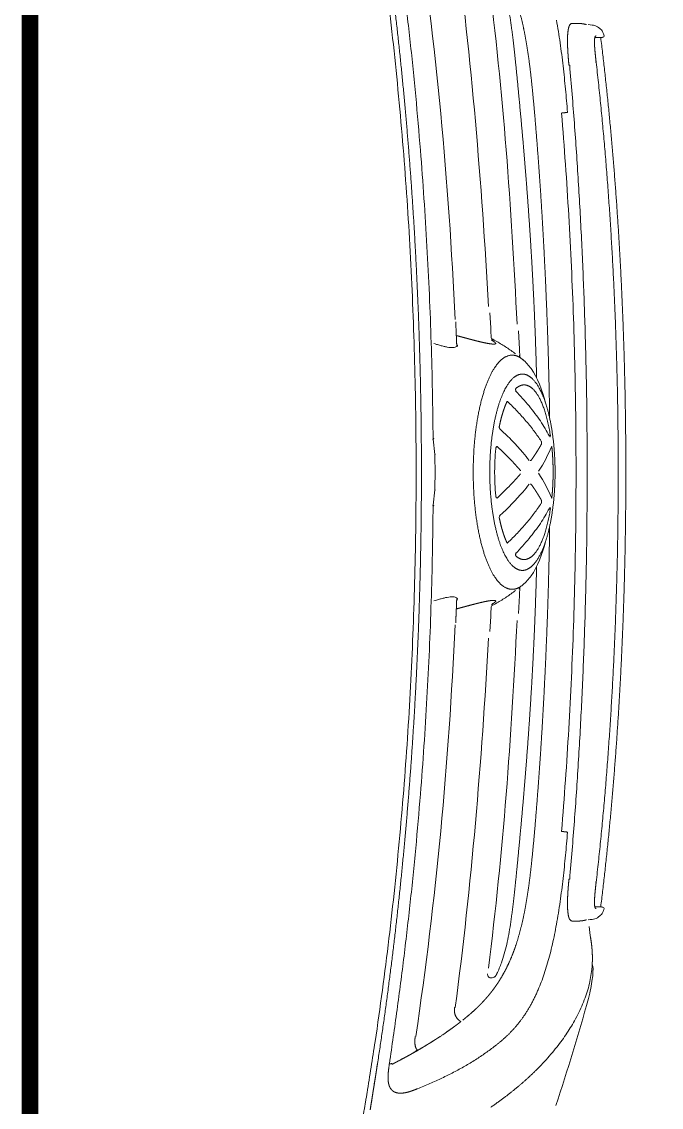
# Model space of a CAD drawing. Extents: x -1073 to 35213, y -1180 to 6950.
# Drawn here: x 5750.3 to 5788.7, y 2962.1 to 3027.2 of the extents above; entities that cross this region are included whole.
import ezdxf

# ---------------------------------------------------------------- set-up
doc = ezdxf.new("R2010")
doc.units = 0
doc.header["$LTSCALE"] = 25
doc.linetypes.add('HIDDEN2', pattern=[4.7625, 3.175, -1.5875])
doc.layers.get('0').update_dxf_attribs({"color": 9, "lineweight": 9})
doc.layers.add('04', color=9, linetype='Continuous', lineweight=9)
doc.layers.add('21', color=9, linetype='Continuous', lineweight=9)

# ---------------------------------------------------------------- blocks, each defined once
blk = doc.blocks.new('p-araba-polo')
at = {"extrusion": (0, 0, -1)}
for p, q in [((0.02002, 0.30334), (0.02013, 0.30423)), ((0.01422, 0.26091), (0.01391, 0.26097)), ((0.01508, 0.26079), (0.01402, 0.26094)), ((0.01503, 0.26079), (0.01425, 0.2609)), ((0.01831, 0.26121), (0.0184, 0.2612)), ((0.08109, 0.08663), (0.08157, 0.09555)), ((0.06387, 0.07388), (0.06438, 0.08476)), ((0.0636, 0.06899), (0.06387, 0.07386)), ((0.06854, 0.07272), (0.06886, 0.07295)), ((0.1157, 0.01978), (0.11462, 0.01066))]:
    blk.add_line(p, q, dxfattribs=at)
for p, q in [((0.1157, -0.01977), (0.11462, -0.01066)), ((0.0636, -0.06898), (0.06387, -0.07386)), ((0.06387, -0.07388), (0.06438, -0.08475)), ((0.06854, -0.07272), (0.06886, -0.07295)), ((0.08109, -0.08663), (0.08157, -0.09555)), ((0.01422, -0.2609), (0.01391, -0.26097)), ((0.01508, -0.26079), (0.01402, -0.26094)), ((0.01503, -0.26079), (0.01425, -0.2609)), ((0.01831, -0.26121), (0.0184, -0.2612))]:
    blk.add_line(p, q)
at = {"flags": 128}
for points in [[(0.08077, 0.08163), (0.08096, 0.08412), (0.08109, 0.08662)], [(0.08077, -0.08162), (0.08096, -0.08412), (0.08109, -0.08662)]]:
    blk.add_lwpolyline(points, dxfattribs=at)
for points, degree in [([(0.15535, 0.37241), (0.15704, 0.38263), (0.15881, 0.39284), (0.16068, 0.40305), (0.1627, 0.41322), (0.16484, 0.42301)], 5), ([(0.02249, 0.31586), (0.02842, 0.33739), (0.03495, 0.35874), (0.04204, 0.37991)], 3), ([(0.08112, 0.38106), (0.0747, 0.37663), (0.0688, 0.37222), (0.06336, 0.36777), (0.0585, 0.36337), (0.05406, 0.35898)], 5), ([(0.15345, 0.38254), (0.1532, 0.3809), (0.15294, 0.37926), (0.15268, 0.37761), (0.15242, 0.37597), (0.15216, 0.37433), (0.1519, 0.37269), (0.15164, 0.37105)], 7), ([(0.12509, 0.36991), (0.12699, 0.37068), (0.12886, 0.37141), (0.13079, 0.37205), (0.13273, 0.37248), (0.13455, 0.37259)], 5), ([(0.12509, 0.36991), (0.12699, 0.37068), (0.12886, 0.37141), (0.13079, 0.37205), (0.13273, 0.37248), (0.13455, 0.37259)], 5), ([(0.13455, 0.37259), (0.13593, 0.37267), (0.1373, 0.3726), (0.13863, 0.37224), (0.13979, 0.37162), (0.14067, 0.37077), (0.14142, 0.36949)], 6), ([(0.13455, 0.37259), (0.1362, 0.37268), (0.13785, 0.37256), (0.13942, 0.37192), (0.14052, 0.37102), (0.14142, 0.36949)], 5), ([(0.14142, 0.36949), (0.14236, 0.36786), (0.14295, 0.36574), (0.14311, 0.36258), (0.1425, 0.35872), (0.14194, 0.35489)], 5), ([(0.15164, 0.37105), (0.15127, 0.36873), (0.15089, 0.36642), (0.15052, 0.3641), (0.15016, 0.36179), (0.14979, 0.35947), (0.14943, 0.35716), (0.14908, 0.35484)], 7), ([(0.14908, 0.35484), (0.14993, 0.36024), (0.15078, 0.36565), (0.15164, 0.37105)], 3), ([(0.12271, 0), (0.12272, 0.07123), (0.12528, 0.14246), (0.13042, 0.21356), (0.13824, 0.28443), (0.14908, 0.35484)], 5), ([(0.13716, 0.35363), (0.13426, 0.35211), (0.13245, 0.35111), (0.13109, 0.35037), (0.12966, 0.34957), (0.12827, 0.34879)], 5), ([(0.14038, 0.3553), (0.13997, 0.3551), (0.13957, 0.35489), (0.13917, 0.35468), (0.13877, 0.35447), (0.13836, 0.35426), (0.13796, 0.35405), (0.13756, 0.35384), (0.13716, 0.35363)], 8), ([(0.14194, 0.35489), (0.14125, 0.3549), (0.14057, 0.3549), (0.14019, 0.35486), (0.14018, 0.35479), (0.14048, 0.35469)], 5), ([(0.14048, 0.35469), (0.14018, 0.35479), (0.14019, 0.35486), (0.14057, 0.3549), (0.14125, 0.3549), (0.14194, 0.35489)], 5), ([(0.12827, 0.34879), (0.12613, 0.34758), (0.124, 0.34635), (0.12189, 0.34511), (0.1198, 0.34386), (0.11774, 0.34259), (0.1157, 0.34131), (0.11369, 0.34002), (0.1117, 0.33871)], 8), ([(0.12827, 0.34879), (0.1276, 0.34841), (0.12695, 0.34801), (0.12634, 0.34757), (0.12576, 0.34712), (0.12523, 0.34664)], 5), ([(0.1264, 0.3385), (0.12657, 0.33961), (0.12677, 0.34097), (0.12681, 0.3427), (0.12661, 0.3444), (0.12622, 0.34557), (0.12572, 0.3461), (0.12523, 0.34664)], 7), ([(0.1264, 0.33849), (0.12663, 0.34005), (0.12694, 0.34212), (0.12662, 0.34516), (0.12592, 0.34588), (0.12523, 0.34664)], 5), ([(0.05219, 0.30944), (0.05555, 0.31751), (0.05934, 0.32455), (0.06353, 0.33051), (0.06814, 0.3356), (0.07316, 0.34011), (0.0785, 0.34426)], 6), ([(0.1117, 0.33871), (0.10844, 0.33656), (0.10593, 0.3348), (0.10351, 0.33304), (0.10251, 0.3323), (0.1016, 0.33162)], 5), ([(0.1025, 0.09158), (0.10631, 0.1742), (0.11391, 0.25667), (0.12608, 0.33849)], 3), ([(0.09785, 0.32872), (0.09617, 0.32738), (0.09449, 0.326), (0.09283, 0.32458), (0.09118, 0.32311), (0.08957, 0.32159), (0.08798, 0.32001)], 6), ([(0.1016, 0.33162), (0.1011, 0.33124), (0.10061, 0.33087), (0.10009, 0.33047), (0.09957, 0.33007), (0.09905, 0.32966)], 5), ([(0.09905, 0.32966), (0.10052, 0.32869), (0.10212, 0.32774), (0.10319, 0.32465), (0.10299, 0.3231), (0.10275, 0.32128)], 5), ([(0.10275, 0.32128), (0.10299, 0.3231), (0.10319, 0.32465), (0.10212, 0.32774), (0.10052, 0.32869), (0.09905, 0.32966)], 5), ([(0.08248, 0.09953), (0.08654, 0.17365), (0.09271, 0.24768), (0.10242, 0.32128)], 3), ([(0.08798, 0.32001), (0.08689, 0.31892), (0.0858, 0.31779), (0.08473, 0.31664), (0.08368, 0.31545), (0.08264, 0.31421)], 5), ([(0.02013, 0.30425), (0.02063, 0.30803), (0.02126, 0.31132), (0.0225, 0.31587)], 3), ([(0.08264, 0.31421), (0.08211, 0.31358), (0.08159, 0.31295), (0.08106, 0.31229), (0.08055, 0.31164), (0.08003, 0.31096)], 5), ([(0.08003, 0.31096), (0.07916, 0.30981), (0.0783, 0.30864), (0.07746, 0.30744), (0.07664, 0.30621), (0.07584, 0.30495), (0.07506, 0.30366)], 6), ([(0.01968, 0.29844), (0.01977, 0.29994), (0.01982, 0.30154), (0.02003, 0.30335)], 3), ([(0.02048, 0.29888), (0.0205, 0.29903), (0.02051, 0.29919), (0.02053, 0.29934), (0.02055, 0.29949), (0.02057, 0.29965)], 5), ([(0.02057, 0.29965), (0.02054, 0.29939), (0.02051, 0.29914), (0.02048, 0.29888)], 3), ([(0.06152, 0.26706), (0.06286, 0.27335), (0.06438, 0.27928), (0.06609, 0.28483), (0.06802, 0.29006), (0.07015, 0.2949), (0.07251, 0.29945), (0.07506, 0.30366)], 7), ([(0.07917, 0.30303), (0.07867, 0.30274), (0.07824, 0.30237), (0.07792, 0.30191), (0.07766, 0.3014), (0.07741, 0.30088)], 5), ([(0.02017, 0.29502), (0.01987, 0.29615), (0.01958, 0.29729), (0.01968, 0.29839)], 3), ([(0.02127, 0.27882), (0.02085, 0.28113), (0.02051, 0.28344), (0.02026, 0.28575), (0.0201, 0.28807), (0.02003, 0.29039), (0.02005, 0.2927), (0.02017, 0.29502)], 7), ([(0.02059, 0.29958), (0.02059, 0.29958), (0.02059, 0.29958), (0.02059, 0.29958), (0.02059, 0.29958), (0.02059, 0.29958), (0.02059, 0.29958), (0.02059, 0.29958)], 7), ([(0.02061, 0.29948), (0.02061, 0.29948), (0.02061, 0.29948), (0.02061, 0.29948)], 3), ([(0.06529, 0.08893), (0.0687, 0.15862), (0.07363, 0.22829), (0.08254, 0.2975)], 3), ([(0.02211, 0.27255), (0.02183, 0.27507), (0.02149, 0.27746), (0.02109, 0.27983)], 3), ([(0.0257, 0.26906), (0.02524, 0.26899), (0.02481, 0.2689), (0.02441, 0.2688), (0.02404, 0.2687), (0.02371, 0.26858)], 5), ([(0.0257, 0.26906), (0.02667, 0.26922), (0.02778, 0.26932), (0.02902, 0.26938), (0.03041, 0.26936), (0.03194, 0.26932)], 5), ([(0.03376, 0.26826), (0.03342, 0.26886), (0.03305, 0.26918), (0.03268, 0.2693), (0.0323, 0.26931), (0.03194, 0.26932)], 5), ([(0.03497, 0.26164), (0.03489, 0.26351), (0.03473, 0.2652), (0.03447, 0.26662), (0.03413, 0.2676), (0.03376, 0.26826)], 5), ([(0.01508, 0.26079), (0.0105, 0.2237), (0.00687, 0.18651), (0.00409, 0.14926), (0.00205, 0.11197), (0.00069, 0.07466), (0, 0.03733), (0, 0)], 7), ([(0.01353, 0.26112), (0.01334, 0.26118), (0.01317, 0.26128), (0.01309, 0.26179)], 3), ([(0.01382, 0.261), (0.01385, 0.26099), (0.01388, 0.26098), (0.01391, 0.26097), (0.01394, 0.26096), (0.01398, 0.26096)], 5), ([(0.01398, 0.26096), (0.01398, 0.26095), (0.01399, 0.26095), (0.01399, 0.26095), (0.014, 0.26095), (0.014, 0.26095), (0.01401, 0.26095), (0.01402, 0.26094)], 7), ([(0.01402, 0.26094), (0.01409, 0.26092), (0.01415, 0.2609), (0.01452, 0.26087)], 3), ([(0.01402, 0.26094), (0.01404, 0.26094), (0.01407, 0.26093), (0.01411, 0.26092), (0.01416, 0.26091), (0.01423, 0.2609), (0.01431, 0.26089), (0.01442, 0.26088)], 7), ([(0.01508, 0.26079), (0.01503, 0.26079), (0.01502, 0.26079), (0.01503, 0.26079), (0.01505, 0.26079), (0.01508, 0.26079)], 5), ([(0.01508, 0.26079), (0.01503, 0.26079), (0.01502, 0.26079), (0.01503, 0.26079), (0.01505, 0.26079), (0.01508, 0.26079)], 5), ([(0.01508, 0.26079), (0.01681, 0.26084), (0.01855, 0.26088)], 2), ([(0.01883, 0.25795), (0.01884, 0.2596), (0.01875, 0.26091), (0.01853, 0.2615), (0.01828, 0.26174), (0.01803, 0.26176), (0.01777, 0.26178)], 6), ([(0.01819, 0.26122), (0.01824, 0.26122), (0.0183, 0.26121), (0.01836, 0.2612), (0.01842, 0.26119)], 4), ([(0.01844, 0.26119), (0.0184, 0.2612), (0.01836, 0.26121), (0.01831, 0.26121), (0.01827, 0.26122), (0.01823, 0.26122), (0.01819, 0.26122)], 6), ([(0.03483, 0.25265), (0.03494, 0.25452), (0.03502, 0.25639), (0.03506, 0.25822), (0.03505, 0.26), (0.03497, 0.26164)], 5), ([(0.05472, 0.21463), (0.05545, 0.223), (0.05619, 0.23116), (0.057, 0.23901), (0.05791, 0.2466), (0.05894, 0.25376), (0.06014, 0.26062), (0.06152, 0.26706)], 7), ([(0.06311, 0.21382), (0.06401, 0.22347), (0.06489, 0.23274), (0.06574, 0.24156), (0.06657, 0.24988), (0.06741, 0.2577), (0.06837, 0.265)], 6), ([(0.01783, 0.24604), (0.01805, 0.24795), (0.01827, 0.24986), (0.01847, 0.25175), (0.01864, 0.25356), (0.01876, 0.25522), (0.01882, 0.2567), (0.01883, 0.25795)], 7), ([(0.03417, 0.24422), (0.03432, 0.24589), (0.03447, 0.24758), (0.03461, 0.24927), (0.03473, 0.25096), (0.03483, 0.25265)], 5), ([(0.00457, 0), (0.00457, 0.04924), (0.00586, 0.09856), (0.00836, 0.14784), (0.01224, 0.19704), (0.01783, 0.24604)], 5), ([(0.01783, 0.24604), (0.01779, 0.24605), (0.01798, 0.24602), (0.01826, 0.24599)], 3), ([(0.03372, 0.24425), (0.03385, 0.24424), (0.03396, 0.24423), (0.03408, 0.24422), (0.03414, 0.24422), (0.03417, 0.24422)], 5), ([(0.03417, 0.24422), (0.03414, 0.24422), (0.03408, 0.24422), (0.03396, 0.24423), (0.03385, 0.24424), (0.03372, 0.24425)], 5), ([(0.03859, 0.21554), (0.03749, 0.21565), (0.03639, 0.21576), (0.03565, 0.21585), (0.03532, 0.2159), (0.03499, 0.21596)], 5), ([(0.03859, 0.21554), (0.03749, 0.21565), (0.03639, 0.21576), (0.03565, 0.21585), (0.03532, 0.2159), (0.03499, 0.21596)], 5), ([(0.05472, 0.21463), (0.05276, 0.19201), (0.05109, 0.16934), (0.04966, 0.14664), (0.04846, 0.12392), (0.04745, 0.10118), (0.04665, 0.07843), (0.04607, 0.05568), (0.04574, 0.03293)], 8), ([(0.04574, 0.03293), (0.04607, 0.05568), (0.04665, 0.07843), (0.04745, 0.10118), (0.04846, 0.12392), (0.04966, 0.14664), (0.05109, 0.16934), (0.05276, 0.19201), (0.05472, 0.21463)], 8), ([(0.06311, 0.21382), (0.0613, 0.19427), (0.05965, 0.17468), (0.05811, 0.15505), (0.05683, 0.13538), (0.0557, 0.11569), (0.05477, 0.09598), (0.05407, 0.07626), (0.05357, 0.05655)], 8), ([(0.05357, 0.05655), (0.05407, 0.07626), (0.05477, 0.09598), (0.0557, 0.11569), (0.05683, 0.13538), (0.05811, 0.15505), (0.05965, 0.17468), (0.0613, 0.19427), (0.06311, 0.21382)], 8), ([(0.10149, 0.07539), (0.10164, 0.07912), (0.1018, 0.08285), (0.10196, 0.08657), (0.10213, 0.0903)], 4), ([(0.07865, 0.07694), (0.07826, 0.07699), (0.07796, 0.07707), (0.07788, 0.07726), (0.07808, 0.07756), (0.07853, 0.07796), (0.07918, 0.07844), (0.07998, 0.07897)], 7), ([(0.07865, 0.07694), (0.07826, 0.07699), (0.07796, 0.07707), (0.07788, 0.07726), (0.07808, 0.07756), (0.07853, 0.07796), (0.07918, 0.07844), (0.07998, 0.07897)], 7), ([(0.08519, 0.07775), (0.0864, 0.07802), (0.08768, 0.07832), (0.089, 0.07864), (0.09037, 0.07899), (0.09178, 0.07936), (0.0932, 0.07973), (0.09465, 0.08012)], 7), ([(0.10138, 0.08192), (0.1004, 0.08166), (0.09943, 0.0814), (0.09846, 0.08114), (0.0975, 0.08088), (0.09655, 0.08063), (0.09559, 0.08037), (0.09465, 0.08012)], 7), ([(0.06887, 0.07296), (0.06796, 0.07229), (0.06705, 0.07162), (0.06618, 0.07095)], 3), ([(0.06885, 0.07294), (0.06885, 0.07295), (0.06886, 0.07295), (0.06887, 0.07296)], 3), ([(0.06885, 0.07294), (0.06885, 0.07295), (0.06886, 0.07295), (0.06887, 0.07296)], 3), ([(0.08519, 0.07775), (0.08397, 0.07749), (0.08282, 0.07726), (0.08176, 0.07708), (0.08079, 0.07694), (0.07993, 0.07687), (0.07921, 0.07686), (0.07865, 0.07694)], 7), ([(0.10149, 0.07539), (0.10134, 0.07549), (0.10119, 0.07559), (0.10109, 0.07573), (0.10106, 0.0759), (0.1011, 0.0761), (0.10121, 0.07633), (0.10138, 0.07656)], 7), ([(0.06162, 0.06735), (0.06757, 0.07265), (0.07406, 0.07241), (0.08041, 0.06604), (0.08585, 0.05387), (0.08973, 0.03731), (0.09163, 0.01856), (0.09163, 0)], 7), ([(0.0636, 0.06896), (0.06362, 0.0691), (0.06365, 0.06925), (0.0637, 0.06941), (0.06376, 0.06958), (0.06384, 0.06976), (0.06393, 0.06994), (0.06402, 0.07013)], 7), ([(0.04249, 0), (0.04249, 0.01509), (0.04403, 0.03018), (0.04712, 0.04349), (0.05145, 0.05322), (0.05641, 0.05836), (0.06143, 0.05887)], 6), ([(0.06143, 0.05887), (0.06667, 0.05941), (0.07196, 0.05488), (0.07664, 0.04523), (0.08001, 0.03151), (0.08169, 0.01575), (0.08169, 0)], 6), ([(0.06601, 0.05027), (0.06264, 0.05324), (0.05904, 0.05386), (0.05544, 0.05185), (0.05206, 0.04739), (0.04917, 0.04061), (0.0469, 0.03219), (0.04539, 0.02268)], 7), ([(0.06616, 0.04935), (0.06618, 0.04954), (0.06619, 0.04972), (0.06618, 0.04989), (0.06615, 0.05002), (0.06611, 0.05013), (0.06607, 0.05022), (0.06601, 0.05027)], 7), ([(0.07141, 0.04227), (0.07137, 0.04236), (0.07133, 0.04243), (0.07127, 0.04248), (0.0712, 0.0425), (0.07113, 0.04248), (0.07107, 0.04244), (0.07101, 0.04238)], 7), ([(0.07595, 0.02748), (0.07545, 0.02995), (0.07489, 0.03231), (0.07428, 0.03457), (0.07363, 0.0367), (0.07293, 0.0387), (0.07219, 0.04056), (0.07141, 0.04227)], 7), ([(0.04539, 0.02268), (0.04536, 0.02251), (0.04534, 0.02233), (0.04533, 0.02214), (0.04532, 0.02196), (0.04533, 0.02178), (0.04534, 0.02162), (0.04536, 0.0215)], 7), ([(0.04536, 0.0215), (0.04537, 0.02138), (0.0454, 0.02129), (0.04543, 0.02123), (0.04546, 0.0212), (0.0455, 0.0212), (0.04553, 0.02124), (0.04557, 0.02131)], 7), ([(0.11564, 0.01993), (0.11533, 0.01994), (0.11515, 0.01999), (0.11511, 0.02009), (0.11525, 0.02021), (0.11559, 0.02035)], 5), ([(0.11564, 0.01993), (0.11533, 0.01994), (0.11515, 0.01999), (0.11511, 0.02009), (0.11525, 0.02021), (0.11559, 0.02035)], 5), ([(0.11559, 0.02035), (0.11562, 0.02023), (0.11564, 0.02011), (0.11566, 0.01999), (0.11568, 0.01987), (0.1157, 0.01978)], 5), ([(0.04437, 0.01477), (0.04417, 0.01272), (0.044, 0.01064), (0.04387, 0.00853), (0.04377, 0.00641), (0.0437, 0.00428), (0.04367, 0.00214), (0.04367, 0)], 7), ([(0.04467, 0.01541), (0.04463, 0.01551), (0.04458, 0.01554), (0.04453, 0.01552), (0.04448, 0.01539), (0.04443, 0.01522), (0.0444, 0.01501), (0.04437, 0.01477)], 7), ([(0.05237, 0.00064), (0.04922, 0.00551), (0.04666, 0.01037), (0.04469, 0.01521)], 3), ([(0.0506, 0.01776), (0.05059, 0.01758), (0.05059, 0.0174), (0.0506, 0.01723), (0.05061, 0.01709), (0.05064, 0.01697), (0.05067, 0.01686), (0.05071, 0.01679)], 7), ([(0.0508, 0.01862), (0.05076, 0.01855), (0.05072, 0.01846), (0.05069, 0.01835), (0.05065, 0.01822), (0.05063, 0.01808), (0.05061, 0.01792), (0.0506, 0.01776)], 7), ([(0.05071, 0.01679), (0.05148, 0.01541), (0.05229, 0.01404), (0.05314, 0.01266), (0.05402, 0.01128), (0.05494, 0.0099), (0.05589, 0.00852), (0.05688, 0.00713)], 7), ([(0.07722, 0.01541), (0.07498, 0.01335), (0.07282, 0.01129), (0.07073, 0.00922), (0.06872, 0.00715), (0.06679, 0.00507), (0.06495, 0.00299), (0.06318, 0.00091)], 7), ([(0.07783, 0.01477), (0.07781, 0.01501), (0.07775, 0.01522), (0.07768, 0.01539), (0.07756, 0.01552), (0.07745, 0.01554), (0.07733, 0.01551), (0.07722, 0.01541)], 7), ([(0.07768, 0.01494), (0.07773, 0.01499), (0.0778, 0.01501), (0.07786, 0.01499), (0.07793, 0.01493), (0.07799, 0.01484), (0.07803, 0.01473), (0.07806, 0.01461)], 7), ([(0.05749, 0.00712), (0.05724, 0.00709), (0.05697, 0.00701), (0.05688, 0.00713)], 3), ([(0.05688, 0.00713), (0.05697, 0.00701), (0.05724, 0.00709), (0.05749, 0.00712)], 3), ([(0, 0), (-0.00005, 0), (-0.00006, 0), (-0.00005, 0), (-0.00003, 0), (0, 0)], 5), ([(0, 0), (-0.00005, 0), (-0.00006, 0), (-0.00005, 0), (-0.00003, 0), (0, 0)], 5), ([(0.01508, -0.26079), (0.0105, -0.2237), (0.00687, -0.18651), (0.00409, -0.14926), (0.00205, -0.11197), (0.00069, -0.07466), (0, -0.03733), (0, 0)], 7), ([(0.00457, 0), (0.00457, -0.04924), (0.00586, -0.09856), (0.00836, -0.14784), (0.01224, -0.19704), (0.01783, -0.24604)], 5), ([(0.04249, 0), (0.04249, -0.01509), (0.04403, -0.03018), (0.04712, -0.04349), (0.05145, -0.05321), (0.05641, -0.05836), (0.06143, -0.05887)], 6), ([(0.04437, -0.01477), (0.04417, -0.01272), (0.044, -0.01064), (0.04387, -0.00853), (0.04377, -0.00641), (0.0437, -0.00428), (0.04367, -0.00214), (0.04367, 0)], 7), ([(0.06143, -0.05887), (0.06667, -0.0594), (0.07196, -0.05488), (0.07664, -0.04523), (0.08001, -0.03151), (0.08169, -0.01575), (0.08169, 0)], 6), ([(0.06162, -0.06735), (0.06757, -0.07265), (0.07406, -0.07241), (0.08041, -0.06604), (0.08585, -0.05387), (0.08973, -0.03731), (0.09163, -0.01855), (0.09163, 0)], 7), ([(0.12271, 0), (0.12272, -0.07123), (0.12528, -0.14246), (0.13042, -0.21356), (0.13824, -0.28443), (0.14908, -0.35484)], 5), ([(0.05237, -0.00064), (0.04922, -0.0055), (0.04666, -0.01037), (0.04469, -0.01521)], 3), ([(0.07722, -0.01541), (0.07498, -0.01335), (0.07282, -0.01129), (0.07073, -0.00922), (0.06872, -0.00714), (0.06679, -0.00507), (0.06495, -0.00299), (0.06318, -0.00091)], 7), ([(0.05071, -0.01679), (0.05148, -0.01541), (0.05229, -0.01403), (0.05314, -0.01266), (0.05402, -0.01128), (0.05494, -0.00989), (0.05589, -0.00851), (0.05688, -0.00713)], 7), ([(0.05749, -0.00712), (0.05724, -0.00709), (0.05697, -0.00701), (0.05688, -0.00713)], 3), ([(0.05688, -0.00713), (0.05697, -0.00701), (0.05724, -0.00709), (0.05749, -0.00712)], 3), ([(0.04467, -0.01541), (0.04463, -0.01551), (0.04458, -0.01554), (0.04453, -0.01551), (0.04448, -0.01539), (0.04443, -0.01522), (0.0444, -0.01501), (0.04437, -0.01477)], 7), ([(0.0506, -0.01775), (0.05059, -0.01758), (0.05059, -0.0174), (0.0506, -0.01723), (0.05061, -0.01708), (0.05064, -0.01696), (0.05067, -0.01686), (0.05071, -0.01679)], 7), ([(0.0508, -0.01862), (0.05076, -0.01855), (0.05072, -0.01846), (0.05069, -0.01835), (0.05065, -0.01822), (0.05063, -0.01807), (0.05061, -0.01792), (0.0506, -0.01775)], 7), ([(0.07783, -0.01477), (0.07781, -0.01501), (0.07775, -0.01522), (0.07768, -0.01539), (0.07756, -0.01551), (0.07745, -0.01554), (0.07733, -0.01551), (0.07722, -0.01541)], 7), ([(0.07768, -0.01494), (0.07773, -0.01499), (0.0778, -0.01501), (0.07786, -0.01499), (0.07793, -0.01493), (0.07799, -0.01484), (0.07803, -0.01473), (0.07806, -0.01461)], 7), ([(0.04539, -0.02268), (0.04536, -0.02251), (0.04534, -0.02233), (0.04533, -0.02214), (0.04532, -0.02195), (0.04533, -0.02178), (0.04534, -0.02162), (0.04536, -0.02149)], 7), ([(0.04536, -0.02149), (0.04537, -0.02138), (0.0454, -0.02129), (0.04543, -0.02122), (0.04546, -0.0212), (0.0455, -0.0212), (0.04553, -0.02124), (0.04557, -0.02131)], 7), ([(0.06601, -0.05027), (0.06264, -0.05324), (0.05904, -0.05386), (0.05544, -0.05185), (0.05206, -0.04739), (0.04917, -0.04061), (0.0469, -0.03219), (0.04539, -0.02268)], 7), ([(0.11564, -0.01992), (0.11533, -0.01994), (0.11515, -0.01999), (0.11511, -0.02009), (0.11525, -0.02021), (0.11559, -0.02035)], 5), ([(0.11564, -0.01992), (0.11533, -0.01994), (0.11515, -0.01999), (0.11511, -0.02009), (0.11525, -0.02021), (0.11559, -0.02035)], 5), ([(0.11559, -0.02035), (0.11562, -0.02023), (0.11564, -0.02011), (0.11566, -0.01999), (0.11568, -0.01987), (0.1157, -0.01977)], 5), ([(0.07595, -0.02748), (0.07545, -0.02994), (0.07489, -0.03231), (0.07428, -0.03457), (0.07363, -0.0367), (0.07293, -0.0387), (0.07219, -0.04056), (0.07141, -0.04227)], 7), ([(0.05472, -0.21463), (0.05276, -0.19201), (0.05109, -0.16934), (0.04966, -0.14664), (0.04846, -0.12392), (0.04745, -0.10118), (0.04665, -0.07843), (0.04607, -0.05568), (0.04574, -0.03292)], 8), ([(0.04574, -0.03292), (0.04607, -0.05568), (0.04665, -0.07843), (0.04745, -0.10118), (0.04846, -0.12392), (0.04966, -0.14664), (0.05109, -0.16934), (0.05276, -0.19201), (0.05472, -0.21463)], 8), ([(0.07141, -0.04227), (0.07137, -0.04236), (0.07133, -0.04243), (0.07127, -0.04248), (0.0712, -0.0425), (0.07113, -0.04248), (0.07107, -0.04244), (0.07101, -0.04238)], 7), ([(0.06616, -0.04935), (0.06618, -0.04954), (0.06619, -0.04972), (0.06618, -0.04989), (0.06615, -0.05002), (0.06611, -0.05013), (0.06607, -0.05022), (0.06601, -0.05027)], 7), ([(0.06311, -0.21382), (0.0613, -0.19427), (0.05965, -0.17468), (0.05811, -0.15505), (0.05683, -0.13538), (0.0557, -0.11569), (0.05477, -0.09598), (0.05407, -0.07626), (0.05357, -0.05655)], 8), ([(0.05357, -0.05655), (0.05407, -0.07626), (0.05477, -0.09598), (0.0557, -0.11569), (0.05683, -0.13538), (0.05811, -0.15505), (0.05965, -0.17468), (0.0613, -0.19427), (0.06311, -0.21382)], 8), ([(0.0636, -0.06896), (0.06362, -0.06909), (0.06365, -0.06925), (0.0637, -0.06941), (0.06376, -0.06958), (0.06384, -0.06976), (0.06393, -0.06994), (0.06402, -0.07013)], 7), ([(0.06887, -0.07296), (0.06796, -0.07229), (0.06705, -0.07162), (0.06618, -0.07095)], 3), ([(0.06885, -0.07294), (0.06885, -0.07295), (0.06886, -0.07295), (0.06887, -0.07296)], 3), ([(0.06885, -0.07294), (0.06885, -0.07295), (0.06886, -0.07295), (0.06887, -0.07296)], 3), ([(0.07865, -0.07693), (0.07826, -0.07699), (0.07796, -0.07707), (0.07788, -0.07726), (0.07808, -0.07756), (0.07853, -0.07796), (0.07918, -0.07844), (0.07998, -0.07896)], 7), ([(0.07865, -0.07693), (0.07826, -0.07699), (0.07796, -0.07707), (0.07788, -0.07726), (0.07808, -0.07756), (0.07853, -0.07796), (0.07918, -0.07844), (0.07998, -0.07896)], 7), ([(0.08519, -0.07775), (0.08397, -0.07749), (0.08282, -0.07726), (0.08176, -0.07708), (0.08079, -0.07694), (0.07993, -0.07687), (0.07921, -0.07686), (0.07865, -0.07693)], 7), ([(0.08519, -0.07775), (0.0864, -0.07802), (0.08768, -0.07831), (0.089, -0.07864), (0.09037, -0.07899), (0.09178, -0.07935), (0.0932, -0.07973), (0.09465, -0.08012)], 7), ([(0.10149, -0.07539), (0.10134, -0.07549), (0.10119, -0.07559), (0.10109, -0.07573), (0.10106, -0.0759), (0.1011, -0.0761), (0.10121, -0.07632), (0.10138, -0.07656)], 7), ([(0.10149, -0.07539), (0.10164, -0.07912), (0.1018, -0.08284), (0.10196, -0.08657), (0.10213, -0.0903)], 4), ([(0.10138, -0.08192), (0.1004, -0.08166), (0.09943, -0.0814), (0.09846, -0.08114), (0.0975, -0.08088), (0.09655, -0.08062), (0.09559, -0.08037), (0.09465, -0.08012)], 7), ([(0.06529, -0.08893), (0.0687, -0.15862), (0.07363, -0.22828), (0.08254, -0.2975)], 3), ([(0.1025, -0.09158), (0.10631, -0.1742), (0.11391, -0.25667), (0.12608, -0.33849)], 3), ([(0.08248, -0.09953), (0.08654, -0.17365), (0.09271, -0.24768), (0.10242, -0.32128)], 3), ([(0.05472, -0.21463), (0.05545, -0.223), (0.05619, -0.23116), (0.057, -0.23901), (0.05791, -0.2466), (0.05894, -0.25375), (0.06014, -0.26062), (0.06152, -0.26706)], 7), ([(0.06311, -0.21382), (0.06401, -0.22347), (0.06489, -0.23274), (0.06574, -0.24156), (0.06657, -0.24988), (0.06741, -0.25769), (0.06837, -0.265)], 6), ([(0.03859, -0.21554), (0.03749, -0.21565), (0.03639, -0.21576), (0.03565, -0.21584), (0.03532, -0.2159), (0.03499, -0.21596)], 5), ([(0.03859, -0.21554), (0.03749, -0.21565), (0.03639, -0.21576), (0.03565, -0.21584), (0.03532, -0.2159), (0.03499, -0.21596)], 5), ([(0.01783, -0.24604), (0.01779, -0.24604), (0.01798, -0.24602), (0.01826, -0.24599)], 3), ([(0.01783, -0.24604), (0.01805, -0.24795), (0.01827, -0.24986), (0.01847, -0.25175), (0.01864, -0.25355), (0.01876, -0.25522), (0.01882, -0.2567), (0.01883, -0.25795)], 7), ([(0.03372, -0.24425), (0.03385, -0.24424), (0.03396, -0.24423), (0.03408, -0.24422), (0.03414, -0.24422), (0.03417, -0.24421)], 5), ([(0.03417, -0.24421), (0.03414, -0.24422), (0.03408, -0.24422), (0.03396, -0.24423), (0.03385, -0.24424), (0.03372, -0.24425)], 5), ([(0.03417, -0.24421), (0.03432, -0.24589), (0.03447, -0.24758), (0.03461, -0.24927), (0.03473, -0.25096), (0.03483, -0.25265)], 5), ([(0.03483, -0.25265), (0.03494, -0.25452), (0.03502, -0.25639), (0.03506, -0.25822), (0.03505, -0.26), (0.03497, -0.26164)], 5), ([(0.01883, -0.25795), (0.01884, -0.2596), (0.01875, -0.26091), (0.01853, -0.2615), (0.01828, -0.26174), (0.01803, -0.26176), (0.01777, -0.26178)], 6), ([(0.01353, -0.26112), (0.01334, -0.26117), (0.01317, -0.26128), (0.01309, -0.26179)], 3), ([(0.01382, -0.261), (0.01385, -0.26099), (0.01388, -0.26098), (0.01391, -0.26097), (0.01394, -0.26096), (0.01398, -0.26095)], 5), ([(0.01398, -0.26095), (0.01398, -0.26095), (0.01399, -0.26095), (0.01399, -0.26095), (0.014, -0.26095), (0.014, -0.26095), (0.01401, -0.26094), (0.01402, -0.26094)], 7), ([(0.01402, -0.26094), (0.01409, -0.26092), (0.01415, -0.2609), (0.01452, -0.26087)], 3), ([(0.01402, -0.26094), (0.01404, -0.26094), (0.01407, -0.26093), (0.01411, -0.26092), (0.01416, -0.26091), (0.01423, -0.2609), (0.01431, -0.26089), (0.01442, -0.26088)], 7), ([(0.01508, -0.26079), (0.01503, -0.26079), (0.01502, -0.26079), (0.01503, -0.26079), (0.01505, -0.26079), (0.01508, -0.26079)], 5), ([(0.01508, -0.26079), (0.01503, -0.26079), (0.01502, -0.26079), (0.01503, -0.26079), (0.01505, -0.26079), (0.01508, -0.26079)], 5), ([(0.01508, -0.26079), (0.01681, -0.26084), (0.01855, -0.26088)], 2), ([(0.01819, -0.26122), (0.01824, -0.26122), (0.0183, -0.26121), (0.01836, -0.2612), (0.01842, -0.26119)], 4), ([(0.01844, -0.26119), (0.0184, -0.2612), (0.01836, -0.26121), (0.01831, -0.26121), (0.01827, -0.26122), (0.01823, -0.26122), (0.01819, -0.26122)], 6), ([(0.03497, -0.26164), (0.03489, -0.26351), (0.03473, -0.2652), (0.03447, -0.26662), (0.03413, -0.2676), (0.03376, -0.26826)], 5), ([(0.06152, -0.26706), (0.06286, -0.27335), (0.06438, -0.27928), (0.06609, -0.28483), (0.06802, -0.29006), (0.07015, -0.2949), (0.07251, -0.29944), (0.07506, -0.30366)], 7), ([(0.0257, -0.26906), (0.02524, -0.26899), (0.02481, -0.2689), (0.02441, -0.2688), (0.02404, -0.2687), (0.02371, -0.26858)], 5), ([(0.0257, -0.26906), (0.02667, -0.26922), (0.02778, -0.26932), (0.02902, -0.26938), (0.03041, -0.26935), (0.03194, -0.26932)], 5), ([(0.03376, -0.26826), (0.03342, -0.26886), (0.03305, -0.26918), (0.03268, -0.2693), (0.0323, -0.26931), (0.03194, -0.26932)], 5)]:
    blk.add_open_spline(points, degree=degree)
for points, degree, knots in [([(0.15164, 0.37105), (0.15194, 0.37296), (0.15256, 0.37679), (0.15315, 0.38062), (0.15345, 0.38254)], 3, [0, 0, 0, 0, 0.500002, 1, 1, 1, 1]), ([(0.15535, 0.37241), (0.15371, 0.36215), (0.15042, 0.34164), (0.14607, 0.31078), (0.14215, 0.27986), (0.13867, 0.24889), (0.13562, 0.21788), (0.133, 0.18682), (0.13079, 0.15573), (0.12899, 0.12462), (0.1276, 0.09348), (0.12662, 0.06233), (0.126, 0.03117), (0.12593, 0.01039), (0.12589, 0)], 3, [0, 0, 0, 0, 0.083333, 0.166666, 0.25, 0.333333, 0.416666, 0.5, 0.583333, 0.666666, 0.75, 0.833333, 0.916667, 1, 1, 1, 1]), ([(0.0785, 0.34426), (0.08038, 0.34568), (0.08415, 0.34852), (0.09024, 0.35258), (0.09664, 0.35644), (0.10334, 0.3601), (0.11033, 0.36355), (0.11757, 0.36683), (0.12258, 0.36889), (0.12509, 0.36991)], 3, [0, 0, 0, 0, 0.142744, 0.285902, 0.429075, 0.572117, 0.714996, 0.857678, 1, 1, 1, 1]), ([(0.05406, 0.35898), (0.05263, 0.35754), (0.04977, 0.35465), (0.04589, 0.35034), (0.0423, 0.34605), (0.03901, 0.3418), (0.03602, 0.33757), (0.03327, 0.33337), (0.03167, 0.3306), (0.03087, 0.32921)], 3, [0, 0, 0, 0, 0.142856, 0.285712, 0.428569, 0.571427, 0.714284, 0.857142, 1, 1, 1, 1]), ([(0.14194, 0.35489), (0.14038, 0.34415), (0.13726, 0.32267), (0.1331, 0.29037), (0.12936, 0.25802), (0.12604, 0.22562), (0.12422, 0.20399), (0.12331, 0.19317)], 3, [0, 0, 0, 0, 0.2, 0.4, 0.6, 0.8, 1, 1, 1, 1]), ([(0.14187, 0.35443), (0.14187, 0.35443), (0.14187, 0.35443), (0.14187, 0.35443), (0.14187, 0.35443), (0.14187, 0.35443), (0.14187, 0.35443), (0.14187, 0.35443), (0.14187, 0.35443), (0.14187, 0.35443), (0.14187, 0.35443)], 5, [0, 0, 0, 0, 0, 0, 1, 1, 1, 1, 1, 1.000001, 1.000001, 1.000001, 1.000001, 1.000001, 1.000001]), ([(0.14187, 0.35443), (0.14187, 0.35443), (0.14187, 0.35443), (0.14187, 0.35443), (0.14187, 0.35443), (0.14187, 0.35443), (0.14187, 0.35443), (0.14187, 0.35443), (0.14187, 0.35443), (0.14187, 0.35443), (0.14187, 0.35443)], 5, [0, 0, 0, 0, 0, 0, 1, 1, 1, 1, 1, 1.000001, 1.000001, 1.000001, 1.000001, 1.000001, 1.000001]), ([(0.12523, 0.34664), (0.1257, 0.34703), (0.12663, 0.34782), (0.12772, 0.34846), (0.12827, 0.34879)], 3, [0, 0, 0, 0, 0.497077, 1, 1, 1, 1]), ([(0.03087, 0.32921), (0.02996, 0.32752), (0.02813, 0.32416), (0.02588, 0.31916), (0.02397, 0.3142), (0.02245, 0.3093), (0.02127, 0.30444), (0.0208, 0.30124), (0.02057, 0.29965)], 3, [0, 0, 0, 0, 0.166666, 0.333333, 0.5, 0.666667, 0.833333, 1, 1, 1, 1]), ([(0.04165, 0.27132), (0.04203, 0.27334), (0.04278, 0.27737), (0.04406, 0.28325), (0.04544, 0.28896), (0.04694, 0.29446), (0.04857, 0.29972), (0.0503, 0.30474), (0.05156, 0.30787), (0.05219, 0.30944)], 3, [0, 0, 0, 0, 0.14299, 0.285846, 0.42866, 0.571442, 0.714235, 0.857051, 1, 1, 1, 1]), ([(0.06837, 0.265), (0.06866, 0.26712), (0.06923, 0.27135), (0.07026, 0.27751), (0.07147, 0.28345), (0.07291, 0.28912), (0.07443, 0.29383), (0.07594, 0.29774), (0.07691, 0.29983), (0.07741, 0.30088)], 3, [0, 0, 0, 0, 0.158147, 0.316114, 0.473938, 0.631662, 0.789307, 0.893445, 1, 1, 1, 1]), ([(0.07829, 0.30231), (0.07842, 0.30245), (0.07868, 0.30272), (0.07901, 0.30293), (0.07917, 0.30303)], 3, [0, 0, 0, 0, 0.498736, 1, 1, 1, 1]), ([(0.07917, 0.30303), (0.0795, 0.30317), (0.08014, 0.30346), (0.08126, 0.30351), (0.08184, 0.30323), (0.08213, 0.30309)], 3, [0, 0, 0, 0, 0.334219, 0.667128, 1, 1, 1, 1]), ([(0.08213, 0.30309), (0.08231, 0.30294), (0.08266, 0.30264), (0.08298, 0.30186), (0.08305, 0.30126), (0.08309, 0.30097)], 3, [0, 0, 0, 0, 0.331791, 0.664325, 1, 1, 1, 1]), ([(0.02048, 0.29888), (0.02041, 0.29825), (0.02028, 0.29696), (0.02021, 0.29567), (0.02017, 0.29502)], 3, [0, 0, 0, 0, 0.490502, 1, 1, 1, 1]), ([(0.01309, 0.2618), (0.0133, 0.26283), (0.01419, 0.26501), (0.01736, 0.26792), (0.01902, 0.26832), (0.02261, 0.26858)], 3, [0, 0, 0, 0, 0.07302, 0.262364, 1, 1, 1, 1]), ([(0.0239, 0.26865), (0.02396, 0.26867), (0.02449, 0.26882), (0.02513, 0.26895), (0.0257, 0.26906)], 3, [0, 0, 0, 0, 0.111026, 1, 1, 1, 1]), ([(0.02465, 0.26849), (0.02465, 0.26849), (0.02465, 0.26849), (0.02465, 0.26849), (0.02465, 0.26849), (0.02465, 0.26849), (0.02465, 0.26849)], 3, [0, 0, 0, 0, 1, 1, 1, 1, 1, 1, 1]), ([(0.03194, 0.26932), (0.03225, 0.26933), (0.03288, 0.26935), (0.03347, 0.26862), (0.03376, 0.26826)], 3, [0, 0, 0, 0, 0.496902, 1, 1, 1, 1]), ([(0.03376, 0.26826), (0.03391, 0.26794), (0.03421, 0.26731), (0.03457, 0.2658), (0.03484, 0.26392), (0.03493, 0.2624), (0.03497, 0.26164)], 3, [0, 0, 0, 0, 0.249651, 0.50002, 0.750356, 1, 1, 1, 1]), ([(0.03499, 0.21596), (0.03539, 0.22059), (0.03619, 0.22988), (0.03764, 0.24381), (0.03936, 0.25775), (0.04088, 0.26679), (0.04165, 0.27132)], 3, [0, 0, 0, 0, 0.247766, 0.497058, 0.747807, 1, 1, 1, 1]), ([(0.01398, 0.26096), (0.01399, 0.26095), (0.014, 0.26095), (0.01401, 0.26095), (0.01402, 0.26094)], 2, [0, 0, 0, 0.5, 0.5, 1, 1, 1]), ([(0.01999, 0.26657), (0.01999, 0.26657), (0.01999, 0.26657), (0.01999, 0.26657), (0.01999, 0.26657), (0.01999, 0.26657), (0.01999, 0.26657), (0.01999, 0.26657), (0.01999, 0.26657), (0.01999, 0.26657), (0.01999, 0.26657)], 5, [0, 0, 0, 0, 0, 0, 1, 1, 1, 1, 1, 1, 1, 1, 1, 1, 1]), ([(0.01999, 0.26657), (0.01999, 0.26657), (0.01999, 0.26657), (0.01999, 0.26657), (0.01999, 0.26657), (0.01999, 0.26657), (0.01999, 0.26657), (0.01999, 0.26657), (0.01999, 0.26657), (0.01999, 0.26657), (0.01999, 0.26657)], 5, [0, 0, 0, 0, 0, 0, 1, 1, 1, 1, 1, 1, 1, 1, 1, 1, 1]), ([(0.03497, 0.26164), (0.03499, 0.26094), (0.03504, 0.25955), (0.03502, 0.25729), (0.03495, 0.25499), (0.03487, 0.25343), (0.03483, 0.25265)], 3, [0, 0, 0, 0, 0.251327, 0.501735, 0.751271, 1, 1, 1, 1]), ([(0.02319, 0), (0.02323, 0.01165), (0.02332, 0.03494), (0.02397, 0.06987), (0.02503, 0.10479), (0.02653, 0.1397), (0.02847, 0.17458), (0.03081, 0.20944), (0.03275, 0.23265), (0.03372, 0.24425)], 3, [0, 0, 0, 0, 0.142868, 0.285725, 0.428582, 0.571438, 0.714291, 0.857142, 1, 1, 1, 1]), ([(0.03859, 0.21554), (0.03779, 0.20529), (0.03618, 0.1848), (0.03423, 0.15403), (0.03262, 0.12325), (0.03139, 0.09244), (0.03052, 0.06163), (0.02999, 0.03082), (0.02993, 0.01027), (0.0299, 0)], 3, [0, 0, 0, 0, 0.14291, 0.285803, 0.428665, 0.571538, 0.714372, 0.857182, 1, 1, 1, 1]), ([(0.12331, 0.19317), (0.12257, 0.18356), (0.1211, 0.16432), (0.11934, 0.13544), (0.11789, 0.10655), (0.11681, 0.07763), (0.11603, 0.04871), (0.11581, 0.02942), (0.1157, 0.01978)], 3, [0, 0, 0, 0, 0.166667, 0.333329, 0.499994, 0.666662, 0.833329, 1, 1, 1, 1]), ([(0.08058, 0.08018), (0.07851, 0.07902), (0.07436, 0.07671), (0.0707, 0.07421), (0.06887, 0.07296)], 3, [0, 0, 0, 0, 0.497743, 1, 1, 1, 1]), ([(0.08063, 0.07935), (0.08057, 0.07931), (0.08015, 0.07902), (0.07942, 0.07822), (0.08107, 0.08062), (0.08077, 0.08163)], 3, [0, 0, 0, 0, 0.049965, 0.344308, 1, 1, 1, 1]), ([(0.10149, 0.07539), (0.10181, 0.07523), (0.10246, 0.07491), (0.10383, 0.07473), (0.10544, 0.07479), (0.10723, 0.07505), (0.10848, 0.07533), (0.10911, 0.07548)], 3, [0, 0, 0, 0, 0.19954, 0.398751, 0.598409, 0.798825, 1, 1, 1, 1]), ([(0.10911, 0.07548), (0.10986, 0.07566), (0.11136, 0.07604), (0.11341, 0.07666), (0.11472, 0.07708), (0.11525, 0.07726)], 3, [0, 0, 0, 0, 0.371057, 0.742346, 1, 1, 1, 1]), ([(0.048, 0.04095), (0.05018, 0.04959), (0.05426, 0.05961), (0.05988, 0.06592), (0.06207, 0.06774)], 3, [0, 0, 0, 0, 0.724927, 1, 1, 1, 1]), ([(0.04593, 0.02173), (0.04675, 0.02323), (0.04839, 0.02623), (0.05128, 0.03074), (0.05448, 0.03526), (0.05803, 0.03978), (0.06189, 0.04429), (0.06473, 0.04729), (0.06616, 0.04879)], 3, [0, 0, 0, 0, 0.16668, 0.33334, 0.5, 0.66666, 0.83332, 1, 1, 1, 1]), ([(0.06616, 0.04935), (0.06615, 0.04925), (0.06612, 0.04905), (0.06604, 0.04878), (0.06594, 0.04855), (0.06586, 0.04845), (0.06582, 0.04841)], 3, [0, 0, 0, 0, 0.249941, 0.499809, 0.750049, 1, 1, 1, 1]), ([(0.0508, 0.01862), (0.05147, 0.01961), (0.0528, 0.02159), (0.0557, 0.02556), (0.05967, 0.03052), (0.06413, 0.03548), (0.06796, 0.03943), (0.06999, 0.0414), (0.07101, 0.04238)], 3, [0, 0, 0, 0, 0.125004, 0.250006, 0.499999, 0.749992, 0.874995, 1, 1, 1, 1]), ([(0.07101, 0.04238), (0.07105, 0.04241), (0.07112, 0.04247), (0.07123, 0.04248), (0.07133, 0.04241), (0.07139, 0.04232), (0.07141, 0.04227)], 3, [0, 0, 0, 0, 0.250044, 0.499974, 0.749882, 1, 1, 1, 1]), ([(0.07595, 0.02748), (0.07597, 0.02735), (0.076, 0.02709), (0.07595, 0.02665), (0.07583, 0.02626), (0.07571, 0.02611), (0.07565, 0.02604)], 3, [0, 0, 0, 0, 0.250006, 0.500022, 0.750005, 1, 1, 1, 1]), ([(0.04536, 0.02149), (0.04535, 0.02157), (0.04533, 0.02174), (0.04533, 0.02205), (0.04535, 0.02238), (0.04537, 0.02258), (0.04539, 0.02268)], 3, [0, 0, 0, 0, 0.252843, 0.501765, 0.750957, 1, 1, 1, 1]), ([(0.04557, 0.02131), (0.04555, 0.02128), (0.0455, 0.02121), (0.04544, 0.02122), (0.04539, 0.02131), (0.04537, 0.02143), (0.04536, 0.02149)], 3, [0, 0, 0, 0, 0.250438, 0.501916, 0.753209, 1, 1, 1, 1]), ([(0.07565, 0.02604), (0.07398, 0.02447), (0.07064, 0.02134), (0.06608, 0.01661), (0.06182, 0.01188), (0.05929, 0.00872), (0.05803, 0.00713)], 3, [0, 0, 0, 0, 0.25, 0.5, 0.750001, 1, 1, 1, 1]), ([(0.08008, 0.02338), (0.08008, 0.02338), (0.08008, 0.02338), (0.08008, 0.02338), (0.08008, 0.02338), (0.08008, 0.02338), (0.08008, 0.02338)], 3, [0, 0, 0, 0, 1, 1, 1, 1, 1, 1, 1]), ([(0.08008, 0.02338), (0.08008, 0.02338), (0.08008, 0.02338), (0.08008, 0.02338), (0.08008, 0.02338), (0.08008, 0.02338), (0.08008, 0.02338)], 3, [0, 0, 0, 0, 1, 1, 1, 1, 1, 1, 1]), ([(0.08022, 0.02243), (0.08022, 0.02243), (0.08022, 0.02243), (0.08022, 0.02243), (0.08022, 0.02243), (0.08022, 0.02243), (0.08022, 0.02243)], 3, [0, 0, 0, 0, 1, 1, 1, 1, 1, 1, 1]), ([(0.08034, 0.02153), (0.08034, 0.02153), (0.08034, 0.02153), (0.08034, 0.02153), (0.08034, 0.02153), (0.08034, 0.02153), (0.08034, 0.02153)], 3, [0, 0, 0, 0, 1, 1, 1, 1, 1, 1, 1]), ([(0.08034, 0.02153), (0.08034, 0.02153), (0.08034, 0.02153), (0.08034, 0.02153), (0.08034, 0.02153), (0.08034, 0.02153), (0.08034, 0.02153)], 3, [0, 0, 0, 0, 1, 1, 1, 1, 1, 1, 1]), ([(0.04437, 0.01477), (0.04439, 0.0149), (0.04442, 0.01517), (0.0445, 0.01543), (0.04459, 0.01554), (0.04464, 0.01545), (0.04467, 0.01541)], 3, [0, 0, 0, 0, 0.250017, 0.50001, 0.749992, 1, 1, 1, 1]), ([(0.07806, 0.01461), (0.07801, 0.01474), (0.07791, 0.01501), (0.07775, 0.01496), (0.07768, 0.01494)], 3, [0, 0, 0, 0, 0.500677, 1, 1, 1, 1]), ([(0.07876, 0), (0.07875, 0.00123), (0.07874, 0.0037), (0.0786, 0.00739), (0.07838, 0.01104), (0.07817, 0.01342), (0.07806, 0.01461)], 3, [0, 0, 0, 0, 0.25, 0.5, 0.75, 1, 1, 1, 1]), ([(0.05847, 0.00759), (0.05844, 0.00759), (0.0584, 0.00759), (0.0584, 0.00761), (0.05841, 0.00762)], 3, [0, 0, 0, 0, 0.500023, 1, 1, 1, 1]), ([(0.11455, 0), (0.11456, 0.00178), (0.11456, 0.00534), (0.1146, 0.00889), (0.11462, 0.01066)], 3, [0, 0, 0, 0, 0.5, 1, 1, 1, 1]), ([(0.02319, 0), (0.02323, -0.01165), (0.02332, -0.03494), (0.02397, -0.06987), (0.02503, -0.10479), (0.02653, -0.1397), (0.02847, -0.17458), (0.03081, -0.20944), (0.03275, -0.23265), (0.03372, -0.24425)], 3, [0, 0, 0, 0, 0.142868, 0.285725, 0.428582, 0.571438, 0.714291, 0.857142, 1, 1, 1, 1]), ([(0.03859, -0.21554), (0.03779, -0.20529), (0.03618, -0.1848), (0.03423, -0.15403), (0.03262, -0.12324), (0.03139, -0.09244), (0.03052, -0.06163), (0.02999, -0.03082), (0.02993, -0.01027), (0.0299, 0)], 3, [0, 0, 0, 0, 0.14291, 0.285803, 0.428665, 0.571538, 0.714372, 0.857182, 1, 1, 1, 1]), ([(0.07876, 0), (0.07875, -0.00123), (0.07874, -0.0037), (0.0786, -0.00739), (0.07838, -0.01104), (0.07817, -0.01342), (0.07806, -0.01461)], 3, [0, 0, 0, 0, 0.25, 0.5, 0.75, 1, 1, 1, 1]), ([(0.11455, 0), (0.11456, -0.00178), (0.11456, -0.00534), (0.1146, -0.00888), (0.11462, -0.01066)], 3, [0, 0, 0, 0, 0.5, 1, 1, 1, 1]), ([(0.15535, -0.37241), (0.15371, -0.36215), (0.15042, -0.34164), (0.14607, -0.31078), (0.14215, -0.27986), (0.13867, -0.24889), (0.13562, -0.21788), (0.133, -0.18682), (0.13079, -0.15573), (0.12899, -0.12462), (0.1276, -0.09348), (0.12662, -0.06233), (0.126, -0.03117), (0.12593, -0.01039), (0.12589, 0)], 3, [0, 0, 0, 0, 0.083333, 0.166666, 0.25, 0.333333, 0.416666, 0.5, 0.583333, 0.666666, 0.75, 0.833333, 0.916667, 1, 1, 1, 1]), ([(0.07565, -0.02604), (0.07398, -0.02447), (0.07064, -0.02134), (0.06608, -0.01661), (0.06182, -0.01188), (0.05929, -0.00871), (0.05803, -0.00713)], 3, [0, 0, 0, 0, 0.25, 0.5, 0.750001, 1, 1, 1, 1]), ([(0.05847, -0.00759), (0.05844, -0.00759), (0.0584, -0.00758), (0.0584, -0.00761), (0.05841, -0.00762)], 3, [0, 0, 0, 0, 0.500023, 1, 1, 1, 1]), ([(0.04437, -0.01477), (0.04439, -0.0149), (0.04442, -0.01517), (0.0445, -0.01543), (0.04459, -0.01554), (0.04464, -0.01545), (0.04467, -0.01541)], 3, [0, 0, 0, 0, 0.250017, 0.50001, 0.749992, 1, 1, 1, 1]), ([(0.0508, -0.01862), (0.05147, -0.01961), (0.0528, -0.02159), (0.0557, -0.02556), (0.05967, -0.03052), (0.06413, -0.03547), (0.06796, -0.03943), (0.06999, -0.0414), (0.07101, -0.04238)], 3, [0, 0, 0, 0, 0.125004, 0.250006, 0.499999, 0.749992, 0.874995, 1, 1, 1, 1]), ([(0.07806, -0.01461), (0.07801, -0.01474), (0.07791, -0.01501), (0.07775, -0.01496), (0.07768, -0.01494)], 3, [0, 0, 0, 0, 0.500677, 1, 1, 1, 1]), ([(0.04536, -0.02149), (0.04535, -0.02157), (0.04533, -0.02174), (0.04533, -0.02205), (0.04535, -0.02238), (0.04537, -0.02258), (0.04539, -0.02268)], 3, [0, 0, 0, 0, 0.252843, 0.501765, 0.750957, 1, 1, 1, 1]), ([(0.04557, -0.02131), (0.04555, -0.02128), (0.0455, -0.02121), (0.04544, -0.02122), (0.04539, -0.02131), (0.04537, -0.02143), (0.04536, -0.02149)], 3, [0, 0, 0, 0, 0.250438, 0.501916, 0.753209, 1, 1, 1, 1]), ([(0.04593, -0.02173), (0.04675, -0.02323), (0.04839, -0.02623), (0.05128, -0.03074), (0.05448, -0.03526), (0.05803, -0.03978), (0.06189, -0.04429), (0.06473, -0.04729), (0.06616, -0.04879)], 3, [0, 0, 0, 0, 0.16668, 0.33334, 0.5, 0.66666, 0.83332, 1, 1, 1, 1]), ([(0.07595, -0.02748), (0.07597, -0.02735), (0.076, -0.02709), (0.07595, -0.02665), (0.07583, -0.02626), (0.07571, -0.02611), (0.07565, -0.02604)], 3, [0, 0, 0, 0, 0.250006, 0.500022, 0.750005, 1, 1, 1, 1]), ([(0.08008, -0.02337), (0.08008, -0.02337), (0.08008, -0.02337), (0.08008, -0.02337), (0.08008, -0.02337), (0.08008, -0.02337), (0.08008, -0.02337)], 3, [0, 0, 0, 0, 1, 1, 1, 1, 1, 1, 1]), ([(0.08008, -0.02338), (0.08008, -0.02338), (0.08008, -0.02338), (0.08008, -0.02338), (0.08008, -0.02338), (0.08008, -0.02338), (0.08008, -0.02338)], 3, [0, 0, 0, 0, 1, 1, 1, 1, 1, 1, 1]), ([(0.08022, -0.02243), (0.08022, -0.02243), (0.08022, -0.02243), (0.08022, -0.02243), (0.08022, -0.02243), (0.08022, -0.02243), (0.08022, -0.02243)], 3, [0, 0, 0, 0, 1, 1, 1, 1, 1, 1, 1]), ([(0.08034, -0.02153), (0.08034, -0.02153), (0.08034, -0.02153), (0.08034, -0.02153), (0.08034, -0.02153), (0.08034, -0.02153), (0.08034, -0.02153)], 3, [0, 0, 0, 0, 1, 1, 1, 1, 1, 1, 1]), ([(0.08034, -0.02153), (0.08034, -0.02153), (0.08034, -0.02153), (0.08034, -0.02153), (0.08034, -0.02153), (0.08034, -0.02153), (0.08034, -0.02153)], 3, [0, 0, 0, 0, 1, 1, 1, 1, 1, 1, 1]), ([(0.12331, -0.19317), (0.12257, -0.18355), (0.1211, -0.16432), (0.11934, -0.13544), (0.11789, -0.10654), (0.11681, -0.07763), (0.11603, -0.04871), (0.11581, -0.02942), (0.1157, -0.01977)], 3, [0, 0, 0, 0, 0.166667, 0.333329, 0.499994, 0.666662, 0.833329, 1, 1, 1, 1]), ([(0.048, -0.04094), (0.05018, -0.04959), (0.05426, -0.05961), (0.05988, -0.06592), (0.06207, -0.06774)], 3, [0, 0, 0, 0, 0.724927, 1, 1, 1, 1]), ([(0.07101, -0.04238), (0.07105, -0.04241), (0.07112, -0.04247), (0.07123, -0.04247), (0.07133, -0.04241), (0.07139, -0.04232), (0.07141, -0.04227)], 3, [0, 0, 0, 0, 0.250044, 0.499974, 0.749882, 1, 1, 1, 1]), ([(0.06616, -0.04935), (0.06615, -0.04925), (0.06612, -0.04905), (0.06604, -0.04878), (0.06594, -0.04855), (0.06586, -0.04845), (0.06582, -0.0484)], 3, [0, 0, 0, 0, 0.249941, 0.499809, 0.750049, 1, 1, 1, 1]), ([(0.08058, -0.08018), (0.07851, -0.07902), (0.07436, -0.0767), (0.0707, -0.07421), (0.06887, -0.07296)], 3, [0, 0, 0, 0, 0.497743, 1, 1, 1, 1]), ([(0.10149, -0.07539), (0.10181, -0.07523), (0.10246, -0.07491), (0.10383, -0.07473), (0.10544, -0.07479), (0.10723, -0.07505), (0.10848, -0.07533), (0.10911, -0.07547)], 3, [0, 0, 0, 0, 0.19954, 0.398751, 0.598409, 0.798825, 1, 1, 1, 1]), ([(0.10911, -0.07547), (0.10986, -0.07566), (0.11136, -0.07604), (0.11341, -0.07666), (0.11472, -0.07708), (0.11525, -0.07726)], 3, [0, 0, 0, 0, 0.371057, 0.742346, 1, 1, 1, 1]), ([(0.08063, -0.07935), (0.08057, -0.07931), (0.08015, -0.07902), (0.07942, -0.07822), (0.08107, -0.08062), (0.08077, -0.08162)], 3, [0, 0, 0, 0, 0.049965, 0.344308, 1, 1, 1, 1]), ([(0.14194, -0.35489), (0.14038, -0.34415), (0.13726, -0.32267), (0.1331, -0.29037), (0.12936, -0.25802), (0.12604, -0.22562), (0.12422, -0.20399), (0.12331, -0.19317)], 3, [0, 0, 0, 0, 0.2, 0.4, 0.6, 0.8, 1, 1, 1, 1]), ([(0.03499, -0.21596), (0.03539, -0.22059), (0.03619, -0.22988), (0.03764, -0.24381), (0.03936, -0.25775), (0.04088, -0.26679), (0.04165, -0.27132)], 3, [0, 0, 0, 0, 0.247766, 0.497058, 0.747807, 1, 1, 1, 1]), ([(0.03497, -0.26164), (0.03499, -0.26094), (0.03504, -0.25954), (0.03502, -0.25729), (0.03495, -0.25499), (0.03487, -0.25343), (0.03483, -0.25265)], 3, [0, 0, 0, 0, 0.251327, 0.501735, 0.751271, 1, 1, 1, 1]), ([(0.01309, -0.2618), (0.0133, -0.26283), (0.01419, -0.26501), (0.01736, -0.26792), (0.01902, -0.26832), (0.02261, -0.26858)], 3, [0, 0, 0, 0, 0.07302, 0.262364, 1, 1, 1, 1]), ([(0.01398, -0.26095), (0.01399, -0.26095), (0.014, -0.26095), (0.01401, -0.26095), (0.01402, -0.26094)], 2, [0, 0, 0, 0.5, 0.5, 1, 1, 1]), ([(0.01999, -0.26657), (0.01999, -0.26657), (0.01999, -0.26657), (0.01999, -0.26657), (0.01999, -0.26657), (0.01999, -0.26657), (0.01999, -0.26657), (0.01999, -0.26657), (0.01999, -0.26657), (0.01999, -0.26657), (0.01999, -0.26657)], 5, [0, 0, 0, 0, 0, 0, 1, 1, 1, 1, 1, 1, 1, 1, 1, 1, 1]), ([(0.01999, -0.26657), (0.01999, -0.26657), (0.01999, -0.26657), (0.01999, -0.26657), (0.01999, -0.26657), (0.01999, -0.26657), (0.01999, -0.26657), (0.01999, -0.26657), (0.01999, -0.26657), (0.01999, -0.26657), (0.01999, -0.26657)], 5, [0, 0, 0, 0, 0, 0, 1, 1, 1, 1, 1, 1, 1, 1, 1, 1, 1]), ([(0.03376, -0.26826), (0.03391, -0.26794), (0.03421, -0.26731), (0.03457, -0.2658), (0.03484, -0.26392), (0.03493, -0.2624), (0.03497, -0.26164)], 3, [0, 0, 0, 0, 0.249651, 0.50002, 0.750356, 1, 1, 1, 1]), ([(0.06837, -0.265), (0.06866, -0.26712), (0.06923, -0.27135), (0.07026, -0.27751), (0.07147, -0.28345), (0.07291, -0.28911), (0.07443, -0.29383), (0.07594, -0.29774), (0.07691, -0.29982), (0.07741, -0.30088)], 3, [0, 0, 0, 0, 0.158147, 0.316114, 0.473938, 0.631662, 0.789307, 0.893445, 1, 1, 1, 1]), ([(0.0239, -0.26865), (0.02396, -0.26867), (0.02449, -0.26882), (0.02513, -0.26895), (0.0257, -0.26906)], 3, [0, 0, 0, 0, 0.111026, 1, 1, 1, 1]), ([(0.02465, -0.26849), (0.02465, -0.26849), (0.02465, -0.26849), (0.02465, -0.26849), (0.02465, -0.26849), (0.02465, -0.26849), (0.02465, -0.26849)], 3, [0, 0, 0, 0, 1, 1, 1, 1, 1, 1, 1]), ([(0.03194, -0.26932), (0.03225, -0.26933), (0.03288, -0.26935), (0.03347, -0.26862), (0.03376, -0.26826)], 3, [0, 0, 0, 0, 0.496902, 1, 1, 1, 1])]:
    blk.add_open_spline(points, degree=degree, knots=knots)
at = {"extrusion": (0, 0, -1)}
for p in [(0.1157, 0.01978), (0.11462, 0.01066)]:
    blk.add_point(p, dxfattribs=at)
for p in [(0.11462, -0.01066), (0.1157, -0.01977)]:
    blk.add_point(p)

msp = doc.modelspace()

# ---------------------------------------------------------------- linework, layer by layer
at = {"layer": '21', "linetype": 'HIDDEN2', "ltscale": 0.1, "const_width": 1}
msp.add_lwpolyline([(5750.838, 2392.59), (6274.633, 2392.59), (6274.633, 3241.213), (5750.838, 3241.213)], close=True, dxfattribs=at)

# ---------------------------------------------------------------- block references
at = {"layer": '04', "xscale": 100, "yscale": 100, "zscale": 100, "rotation": 180}
msp.add_blockref('p-araba-polo', (5786.606, 3000.182), dxfattribs=at)

doc.saveas('drawing.dxf')
